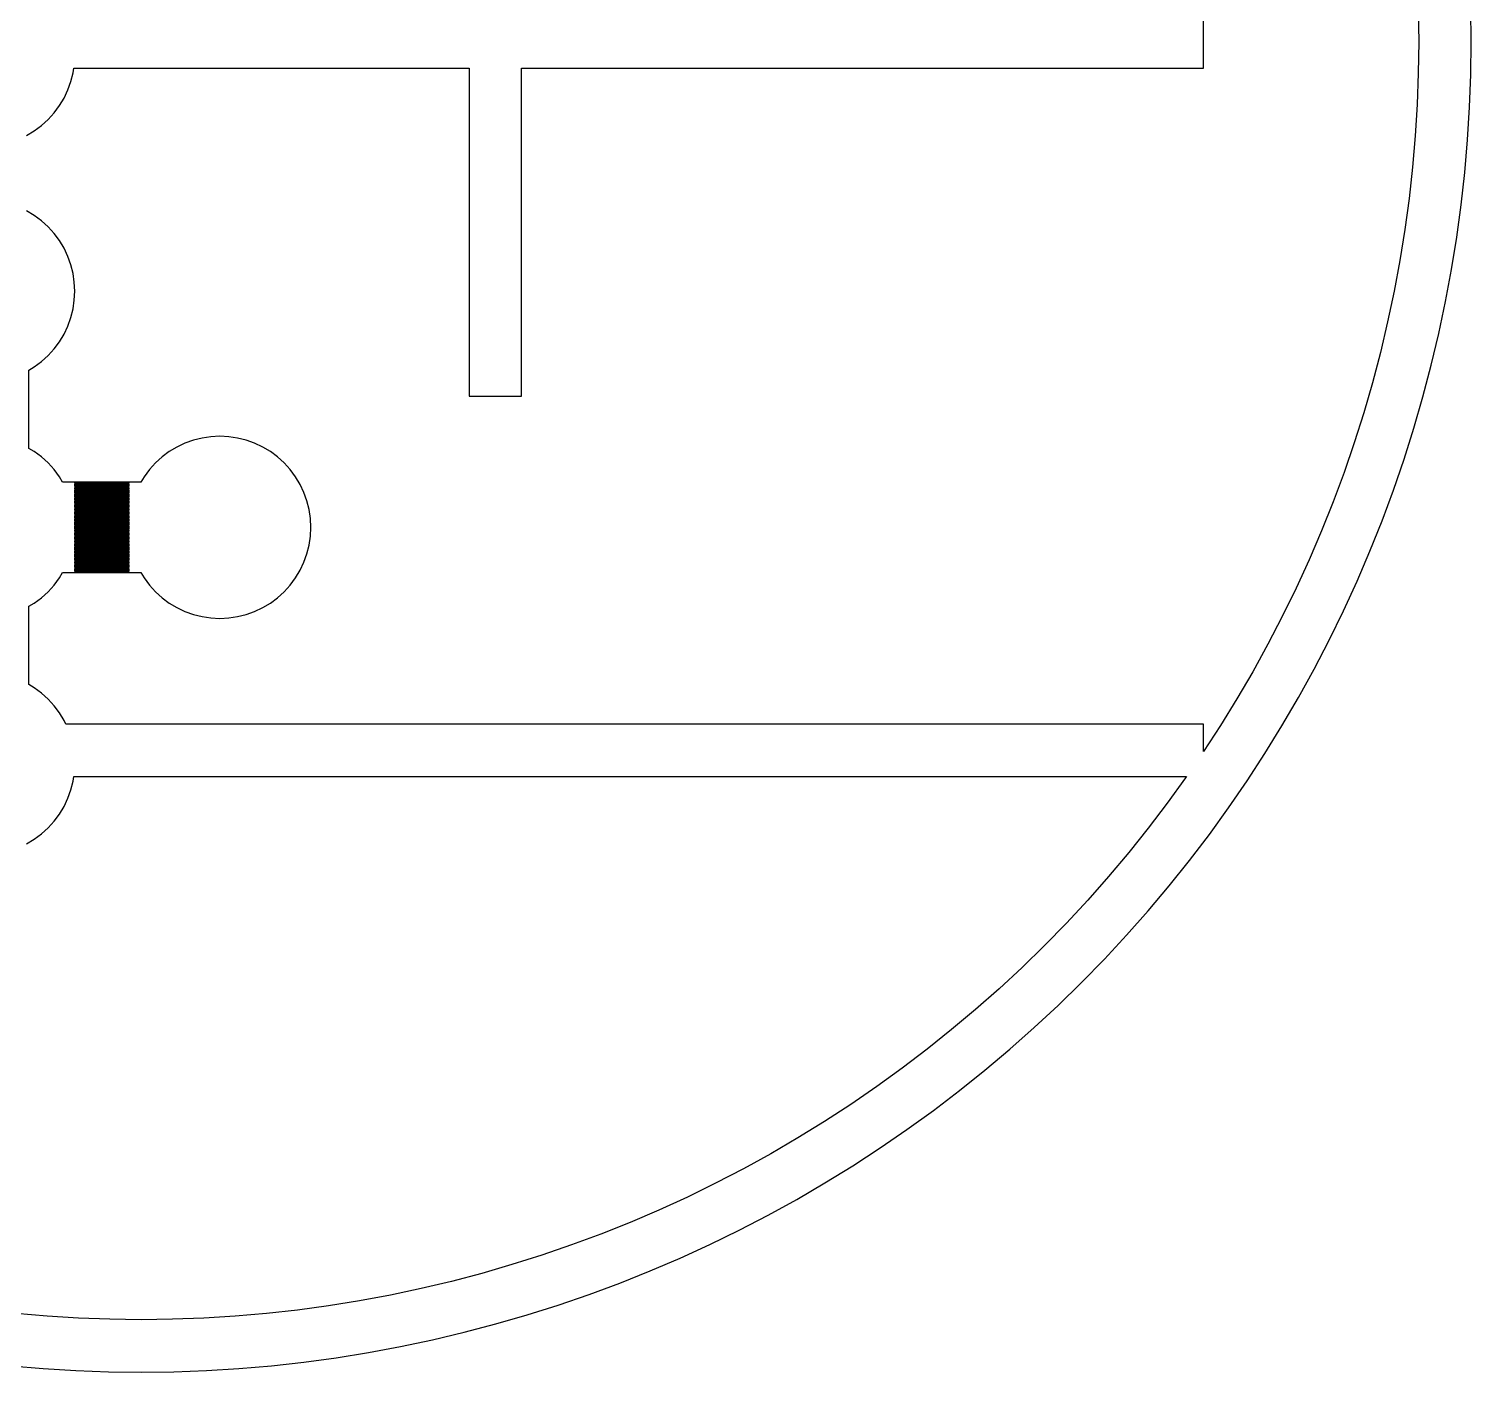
# Model space of a CAD drawing. Extents: x -10 to 91, y -24 to 82.
# Drawn here: x 36.2 to 91.2, y -23.7 to 27.5 of the extents above; entities that cross this region are included whole.
import ezdxf

# ---------------------------------------------------------------- set-up
doc = ezdxf.new("R2010")
doc.units = 0

msp = doc.modelspace()

# ---------------------------------------------------------------- linework, layer by layer
for p, q in [((89.1853, 28.1951), (89.2, 27)), ((91.2, 27), (91.1847, 28.2442)), ((81, 26), (81, 28)), ((89.2, 27), (89.1853, 25.8048)), ((91.1847, 25.7558), (91.2, 27)), ((37.9033, 25.823), (37.9296, 26)), ((37.9296, 26), (53, 26)), ((53, 26), (53, 13.5)), ((55, 13.5), (55, 26)), ((55, 26), (81, 26)), ((37.7059, 25.1721), (37.8206, 25.4927)), ((37.8206, 25.4927), (37.9033, 25.823)), ((89.1853, 25.8048), (89.1413, 24.6104)), ((91.1389, 24.5123), (91.1847, 25.7558)), ((37.3852, 24.5722), (37.5603, 24.8643)), ((37.5603, 24.8643), (37.7059, 25.1721)), ((36.9537, 24.0463), (37.1823, 24.2987)), ((37.1823, 24.2987), (37.3852, 24.5722)), ((89.1413, 24.6104), (89.068, 23.4174)), ((91.0626, 23.2703), (91.1389, 24.5123)), ((36.4278, 23.6148), (36.7013, 23.8177)), ((36.7013, 23.8177), (36.9537, 24.0463)), ((36.1357, 23.4397), (36.4278, 23.6148)), ((89.068, 23.4174), (88.9655, 22.2266)), ((90.9559, 22.0305), (91.0626, 23.2703)), ((88.9655, 22.2266), (88.8338, 21.0386)), ((90.8187, 20.7938), (90.9559, 22.0305)), ((88.8338, 21.0386), (88.6729, 19.8542)), ((36.4278, 20.3852), (36.1357, 20.5603)), ((36.7013, 20.1823), (36.4278, 20.3852)), ((90.6512, 19.5608), (90.8187, 20.7938)), ((36.9537, 19.9537), (36.7013, 20.1823)), ((37.1823, 19.7013), (36.9537, 19.9537)), ((88.6729, 19.8542), (88.483, 18.6741)), ((37.3852, 19.4278), (37.1823, 19.7013)), ((37.5603, 19.1357), (37.3852, 19.4278)), ((90.4536, 18.3322), (90.6512, 19.5608)), ((37.7059, 18.8279), (37.5603, 19.1357)), ((37.8206, 18.5073), (37.7059, 18.8279)), ((37.9033, 18.177), (37.8206, 18.5073)), ((37.9533, 17.8401), (37.9033, 18.177)), ((88.483, 18.6741), (88.2642, 17.4991)), ((90.2258, 17.1089), (90.4536, 18.3322)), ((37.97, 17.5), (37.9533, 17.8401)), ((37.9033, 16.823), (37.9533, 17.1599)), ((37.9533, 17.1599), (37.97, 17.5)), ((88.2642, 17.4991), (88.0167, 16.3298)), ((89.9681, 15.8916), (90.2258, 17.1089)), ((37.8206, 16.4927), (37.9033, 16.823)), ((37.5603, 15.8642), (37.7059, 16.1721)), ((37.7059, 16.1721), (37.8206, 16.4927)), ((88.0167, 16.3298), (87.7405, 15.1669)), ((37.1823, 15.2986), (37.3852, 15.5722)), ((37.3852, 15.5722), (37.5603, 15.8642)), ((89.6806, 14.6809), (89.9681, 15.8916)), ((36.7013, 14.8176), (36.9537, 15.0463)), ((36.9537, 15.0463), (37.1823, 15.2986)), ((87.7405, 15.1669), (87.4359, 14.0111)), ((36.225, 14.4932), (36.4278, 14.6148)), ((36.225, 11.5068), (36.225, 14.4932)), ((36.4278, 14.6148), (36.7013, 14.8176)), ((89.3634, 13.4777), (89.6806, 14.6809)), ((87.4359, 14.0111), (87.103, 12.8631)), ((53, 13.5), (55, 13.5)), ((89.0169, 12.2826), (89.3634, 13.4777)), ((87.103, 12.8631), (86.742, 11.7237)), ((88.6411, 11.0963), (89.0169, 12.2826)), ((41.8642, 11.5603), (41.5722, 11.3852)), ((42.1721, 11.7059), (41.8642, 11.5603)), ((42.4927, 11.8206), (42.1721, 11.7059)), ((42.823, 11.9033), (42.4927, 11.8206)), ((43.1599, 11.9533), (42.823, 11.9033)), ((43.5, 11.97), (43.1599, 11.9533)), ((43.8401, 11.9533), (43.5, 11.97)), ((44.177, 11.9033), (43.8401, 11.9533)), ((44.5073, 11.8206), (44.177, 11.9033)), ((44.8279, 11.7059), (44.5073, 11.8206)), ((45.1357, 11.5603), (44.8279, 11.7059)), ((45.4278, 11.3852), (45.1357, 11.5603)), ((86.742, 11.7237), (86.3532, 10.5935)), ((36.4278, 11.3852), (36.225, 11.5068)), ((36.7013, 11.1824), (36.4278, 11.3852)), ((36.9537, 10.9537), (36.7013, 11.1824)), ((41.2986, 11.1823), (41.0463, 10.9537)), ((41.5722, 11.3852), (41.2986, 11.1823)), ((45.7013, 11.1823), (45.4278, 11.3852)), ((45.9537, 10.9537), (45.7013, 11.1823)), ((88.2363, 9.91968), (88.6411, 11.0963)), ((37.1823, 10.7014), (36.9537, 10.9537)), ((37.3852, 10.4278), (37.1823, 10.7014)), ((40.8176, 10.7013), (40.6148, 10.4278)), ((41.0463, 10.9537), (40.8176, 10.7013)), ((46.1823, 10.7013), (45.9537, 10.9537)), ((46.3852, 10.4278), (46.1823, 10.7013)), ((86.3532, 10.5935), (85.9368, 9.4731)), ((37.5068, 10.225), (37.3852, 10.4278)), ((40.4932, 10.225), (37.5068, 10.225)), ((37.97, 10.205), (37.97, 10.215)), ((37.97, 10.215), (40.03, 10.215)), ((40.03, 10.205), (37.97, 10.205)), ((37.97, 10.185), (37.97, 10.195)), ((37.97, 10.195), (40.03, 10.195)), ((40.03, 10.185), (37.97, 10.185)), ((37.97, 10.165), (37.97, 10.175)), ((37.97, 10.175), (40.03, 10.175)), ((40.03, 10.165), (37.97, 10.165)), ((37.97, 10.145), (37.97, 10.155)), ((37.97, 10.155), (40.03, 10.155)), ((40.03, 10.145), (37.97, 10.145)), ((37.97, 10.125), (37.97, 10.135)), ((37.97, 10.135), (40.03, 10.135)), ((40.03, 10.125), (37.97, 10.125)), ((37.97, 10.105), (37.97, 10.115)), ((37.97, 10.115), (40.03, 10.115)), ((40.03, 10.105), (37.97, 10.105)), ((37.97, 10.085), (37.97, 10.095)), ((37.97, 10.095), (40.03, 10.095)), ((40.03, 10.085), (37.97, 10.085)), ((37.97, 10.065), (37.97, 10.075)), ((37.97, 10.075), (40.03, 10.075)), ((40.03, 10.065), (37.97, 10.065)), ((37.97, 10.045), (37.97, 10.055)), ((37.97, 10.055), (40.03, 10.055)), ((40.03, 10.045), (37.97, 10.045)), ((37.97, 10.025), (37.97, 10.035)), ((37.97, 10.035), (40.03, 10.035)), ((40.03, 10.025), (37.97, 10.025)), ((37.97, 10.005), (37.97, 10.015)), ((37.97, 10.015), (40.03, 10.015)), ((40.03, 10.005), (37.97, 10.005)), ((37.97, 9.98499), (37.97, 9.995)), ((37.97, 9.995), (40.03, 9.995)), ((40.03, 9.98499), (37.97, 9.98499)), ((37.97, 9.965), (37.97, 9.97499)), ((37.97, 9.97499), (40.03, 9.97499)), ((40.03, 9.965), (37.97, 9.965)), ((37.97, 9.94499), (37.97, 9.95499)), ((37.97, 9.95499), (40.03, 9.95499)), ((40.03, 9.94499), (37.97, 9.94499)), ((37.97, 9.92499), (37.97, 9.935)), ((37.97, 9.935), (40.03, 9.935)), ((40.03, 9.92499), (37.97, 9.92499)), ((37.97, 9.905), (37.97, 9.91499)), ((37.97, 9.91499), (40.03, 9.91499)), ((40.03, 9.905), (37.97, 9.905)), ((40.03, 10.215), (40.03, 10.205)), ((40.03, 10.195), (40.03, 10.185)), ((40.03, 10.175), (40.03, 10.165)), ((40.03, 10.155), (40.03, 10.145)), ((40.03, 10.135), (40.03, 10.125)), ((40.03, 10.115), (40.03, 10.105)), ((40.03, 10.095), (40.03, 10.085)), ((40.03, 10.075), (40.03, 10.065)), ((40.03, 10.055), (40.03, 10.045)), ((40.03, 10.035), (40.03, 10.025)), ((40.03, 10.015), (40.03, 10.005)), ((40.03, 9.995), (40.03, 9.98499)), ((40.03, 9.97499), (40.03, 9.965)), ((40.03, 9.95499), (40.03, 9.94499)), ((40.03, 9.935), (40.03, 9.92499)), ((40.03, 9.91499), (40.03, 9.905)), ((40.6148, 10.4278), (40.4932, 10.225)), ((46.5603, 10.1357), (46.3852, 10.4278)), ((46.7059, 9.82791), (46.5603, 10.1357)), ((87.8027, 8.75331), (88.2363, 9.91968)), ((37.97, 9.88499), (37.97, 9.89499)), ((37.97, 9.89499), (40.03, 9.89499)), ((40.03, 9.88499), (37.97, 9.88499)), ((37.97, 9.86499), (37.97, 9.875)), ((37.97, 9.875), (40.03, 9.875)), ((40.03, 9.86499), (37.97, 9.86499)), ((37.97, 9.84499), (37.97, 9.855)), ((37.97, 9.855), (40.03, 9.855)), ((40.03, 9.84499), (37.97, 9.84499)), ((37.97, 9.825), (37.97, 9.83499)), ((37.97, 9.83499), (40.03, 9.83499)), ((40.03, 9.825), (37.97, 9.825)), ((37.97, 9.80499), (37.97, 9.81499)), ((37.97, 9.81499), (40.03, 9.81499)), ((40.03, 9.80499), (37.97, 9.80499)), ((37.97, 9.78499), (37.97, 9.795)), ((37.97, 9.795), (40.03, 9.795)), ((40.03, 9.78499), (37.97, 9.78499)), ((37.97, 9.765), (37.97, 9.77499)), ((37.97, 9.77499), (40.03, 9.77499)), ((40.03, 9.765), (37.97, 9.765)), ((37.97, 9.745), (37.97, 9.75499)), ((37.97, 9.75499), (40.03, 9.75499)), ((40.03, 9.745), (37.97, 9.745)), ((37.97, 9.72499), (37.97, 9.73499)), ((37.97, 9.73499), (40.03, 9.73499)), ((40.03, 9.72499), (37.97, 9.72499)), ((37.97, 9.70499), (37.97, 9.715)), ((37.97, 9.715), (40.03, 9.715)), ((40.03, 9.70499), (37.97, 9.70499)), ((37.97, 9.685), (37.97, 9.69499)), ((37.97, 9.69499), (40.03, 9.69499)), ((40.03, 9.685), (37.97, 9.685)), ((37.97, 9.66499), (37.97, 9.67499)), ((37.97, 9.67499), (40.03, 9.67499)), ((40.03, 9.66499), (37.97, 9.66499)), ((37.97, 9.64499), (37.97, 9.655)), ((37.97, 9.655), (40.03, 9.655)), ((40.03, 9.64499), (37.97, 9.64499)), ((37.97, 9.625), (37.97, 9.63499)), ((37.97, 9.63499), (40.03, 9.63499)), ((40.03, 9.625), (37.97, 9.625)), ((37.97, 9.605), (37.97, 9.61499)), ((37.97, 9.61499), (40.03, 9.61499)), ((40.03, 9.605), (37.97, 9.605)), ((37.97, 9.58499), (37.97, 9.59499)), ((37.97, 9.59499), (40.03, 9.59499)), ((40.03, 9.58499), (37.97, 9.58499)), ((37.97, 9.56499), (37.97, 9.575)), ((37.97, 9.575), (40.03, 9.575)), ((40.03, 9.56499), (37.97, 9.56499)), ((37.97, 9.545), (37.97, 9.55499)), ((37.97, 9.55499), (40.03, 9.55499)), ((40.03, 9.545), (37.97, 9.545)), ((37.97, 9.52499), (37.97, 9.53499)), ((37.97, 9.53499), (40.03, 9.53499)), ((40.03, 9.52499), (37.97, 9.52499)), ((37.97, 9.50499), (37.97, 9.515)), ((37.97, 9.515), (40.03, 9.515)), ((40.03, 9.50499), (37.97, 9.50499)), ((37.97, 9.48499), (37.97, 9.495)), ((37.97, 9.495), (40.03, 9.495)), ((40.03, 9.48499), (37.97, 9.48499)), ((37.97, 9.465), (37.97, 9.47499)), ((37.97, 9.47499), (40.03, 9.47499)), ((40.03, 9.465), (37.97, 9.465)), ((37.97, 9.44499), (37.97, 9.45499)), ((37.97, 9.45499), (40.03, 9.45499)), ((40.03, 9.44499), (37.97, 9.44499)), ((37.97, 9.42499), (37.97, 9.435)), ((37.97, 9.435), (40.03, 9.435)), ((40.03, 9.42499), (37.97, 9.42499)), ((37.97, 9.405), (37.97, 9.41499)), ((37.97, 9.41499), (40.03, 9.41499)), ((40.03, 9.405), (37.97, 9.405)), ((37.97, 9.38499), (37.97, 9.39499)), ((37.97, 9.39499), (40.03, 9.39499)), ((40.03, 9.38499), (37.97, 9.38499)), ((37.97, 9.36499), (37.97, 9.375)), ((37.97, 9.375), (40.03, 9.375)), ((40.03, 9.36499), (37.97, 9.36499)), ((37.97, 9.34499), (37.97, 9.355)), ((37.97, 9.355), (40.03, 9.355)), ((40.03, 9.89499), (40.03, 9.88499)), ((40.03, 9.875), (40.03, 9.86499)), ((40.03, 9.855), (40.03, 9.84499)), ((40.03, 9.83499), (40.03, 9.825)), ((40.03, 9.81499), (40.03, 9.80499)), ((40.03, 9.795), (40.03, 9.78499)), ((40.03, 9.77499), (40.03, 9.765)), ((40.03, 9.75499), (40.03, 9.745)), ((40.03, 9.73499), (40.03, 9.72499)), ((40.03, 9.715), (40.03, 9.70499)), ((40.03, 9.69499), (40.03, 9.685)), ((40.03, 9.67499), (40.03, 9.66499)), ((40.03, 9.655), (40.03, 9.64499)), ((40.03, 9.63499), (40.03, 9.625)), ((40.03, 9.61499), (40.03, 9.605)), ((40.03, 9.59499), (40.03, 9.58499)), ((40.03, 9.575), (40.03, 9.56499)), ((40.03, 9.55499), (40.03, 9.545)), ((40.03, 9.53499), (40.03, 9.52499)), ((40.03, 9.515), (40.03, 9.50499)), ((40.03, 9.495), (40.03, 9.48499)), ((40.03, 9.47499), (40.03, 9.465)), ((40.03, 9.45499), (40.03, 9.44499)), ((40.03, 9.435), (40.03, 9.42499)), ((40.03, 9.41499), (40.03, 9.405)), ((40.03, 9.39499), (40.03, 9.38499)), ((40.03, 9.375), (40.03, 9.36499)), ((40.03, 9.355), (40.03, 9.34499)), ((46.8206, 9.50728), (46.7059, 9.82791)), ((46.9033, 9.17696), (46.8206, 9.50728)), ((85.9368, 9.4731), (85.4929, 8.36331)), ((40.03, 9.34499), (37.97, 9.34499)), ((37.97, 9.325), (37.97, 9.33499)), ((37.97, 9.33499), (40.03, 9.33499)), ((40.03, 9.325), (37.97, 9.325)), ((37.97, 9.30499), (37.97, 9.31499)), ((37.97, 9.31499), (40.03, 9.31499)), ((40.03, 9.30499), (37.97, 9.30499)), ((37.97, 9.28499), (37.97, 9.295)), ((37.97, 9.295), (40.03, 9.295)), ((40.03, 9.28499), (37.97, 9.28499)), ((37.97, 9.265), (37.97, 9.27499)), ((37.97, 9.27499), (40.03, 9.27499)), ((40.03, 9.265), (37.97, 9.265)), ((37.97, 9.245), (37.97, 9.25499)), ((37.97, 9.25499), (40.03, 9.25499)), ((40.03, 9.245), (37.97, 9.245)), ((37.97, 9.22499), (37.97, 9.23499)), ((37.97, 9.23499), (40.03, 9.23499)), ((40.03, 9.22499), (37.97, 9.22499)), ((37.97, 9.20499), (37.97, 9.215)), ((37.97, 9.215), (40.03, 9.215)), ((40.03, 9.20499), (37.97, 9.20499)), ((37.97, 9.185), (37.97, 9.19499)), ((37.97, 9.19499), (40.03, 9.19499)), ((40.03, 9.185), (37.97, 9.185)), ((37.97, 9.16499), (37.97, 9.17499)), ((37.97, 9.17499), (40.03, 9.17499)), ((40.03, 9.16499), (37.97, 9.16499)), ((37.97, 9.14499), (37.97, 9.155)), ((37.97, 9.155), (40.03, 9.155)), ((40.03, 9.14499), (37.97, 9.14499)), ((37.97, 9.125), (37.97, 9.13499)), ((37.97, 9.13499), (40.03, 9.13499)), ((40.03, 9.125), (37.97, 9.125)), ((37.97, 9.105), (37.97, 9.11499)), ((37.97, 9.11499), (40.03, 9.11499)), ((40.03, 9.105), (37.97, 9.105)), ((37.97, 9.08499), (37.97, 9.09499)), ((37.97, 9.09499), (40.03, 9.09499)), ((40.03, 9.08499), (37.97, 9.08499)), ((37.97, 9.06499), (37.97, 9.075)), ((37.97, 9.075), (40.03, 9.075)), ((40.03, 9.06499), (37.97, 9.06499)), ((37.97, 9.045), (37.97, 9.05499)), ((37.97, 9.05499), (40.03, 9.05499)), ((40.03, 9.045), (37.97, 9.045)), ((37.97, 9.02499), (37.97, 9.03499)), ((37.97, 9.03499), (40.03, 9.03499)), ((40.03, 9.02499), (37.97, 9.02499)), ((37.97, 9.00499), (37.97, 9.015)), ((37.97, 9.015), (40.03, 9.015)), ((40.03, 9.00499), (37.97, 9.00499)), ((37.97, 8.98499), (37.97, 8.995)), ((37.97, 8.995), (40.03, 8.995)), ((40.03, 8.98499), (37.97, 8.98499)), ((37.97, 8.965), (37.97, 8.97499)), ((37.97, 8.97499), (40.03, 8.97499)), ((40.03, 8.965), (37.97, 8.965)), ((37.97, 8.94499), (37.97, 8.95499)), ((37.97, 8.95499), (40.03, 8.95499)), ((40.03, 8.94499), (37.97, 8.94499)), ((37.97, 8.92499), (37.97, 8.935)), ((37.97, 8.935), (40.03, 8.935)), ((40.03, 8.92499), (37.97, 8.92499)), ((37.97, 8.905), (37.97, 8.91499)), ((37.97, 8.91499), (40.03, 8.91499)), ((40.03, 8.905), (37.97, 8.905)), ((37.97, 8.88499), (37.97, 8.89499)), ((37.97, 8.89499), (40.03, 8.89499)), ((40.03, 8.88499), (37.97, 8.88499)), ((37.97, 8.86499), (37.97, 8.875)), ((37.97, 8.875), (40.03, 8.875)), ((40.03, 8.86499), (37.97, 8.86499)), ((37.97, 8.84499), (37.97, 8.855)), ((37.97, 8.855), (40.03, 8.855)), ((40.03, 8.84499), (37.97, 8.84499)), ((37.97, 8.825), (37.97, 8.83499)), ((37.97, 8.83499), (40.03, 8.83499)), ((40.03, 8.825), (37.97, 8.825)), ((37.97, 8.80499), (37.97, 8.81499)), ((37.97, 8.81499), (40.03, 8.81499)), ((40.03, 8.80499), (37.97, 8.80499)), ((40.03, 9.33499), (40.03, 9.325)), ((40.03, 9.31499), (40.03, 9.30499)), ((40.03, 9.295), (40.03, 9.28499)), ((40.03, 9.27499), (40.03, 9.265)), ((40.03, 9.25499), (40.03, 9.245)), ((40.03, 9.23499), (40.03, 9.22499)), ((40.03, 9.215), (40.03, 9.20499)), ((40.03, 9.19499), (40.03, 9.185)), ((40.03, 9.17499), (40.03, 9.16499)), ((40.03, 9.155), (40.03, 9.14499)), ((40.03, 9.13499), (40.03, 9.125)), ((40.03, 9.11499), (40.03, 9.105)), ((40.03, 9.09499), (40.03, 9.08499)), ((40.03, 9.075), (40.03, 9.06499)), ((40.03, 9.05499), (40.03, 9.045)), ((40.03, 9.03499), (40.03, 9.02499)), ((40.03, 9.015), (40.03, 9.00499)), ((40.03, 8.995), (40.03, 8.98499)), ((40.03, 8.97499), (40.03, 8.965)), ((40.03, 8.95499), (40.03, 8.94499)), ((40.03, 8.935), (40.03, 8.92499)), ((40.03, 8.91499), (40.03, 8.905)), ((40.03, 8.89499), (40.03, 8.88499)), ((40.03, 8.875), (40.03, 8.86499)), ((40.03, 8.855), (40.03, 8.84499)), ((40.03, 8.83499), (40.03, 8.825)), ((40.03, 8.81499), (40.03, 8.80499)), ((46.9533, 8.84012), (46.9033, 9.17696)), ((46.97, 8.5), (46.9533, 8.84012)), ((37.97, 8.78499), (37.97, 8.795)), ((37.97, 8.795), (40.03, 8.795)), ((40.03, 8.78499), (37.97, 8.78499)), ((37.97, 8.765), (37.97, 8.77499)), ((37.97, 8.77499), (40.03, 8.77499)), ((40.03, 8.765), (37.97, 8.765)), ((37.97, 8.745), (37.97, 8.75499)), ((37.97, 8.75499), (40.03, 8.75499)), ((40.03, 8.745), (37.97, 8.745)), ((37.97, 8.72499), (37.97, 8.73499)), ((37.97, 8.73499), (40.03, 8.73499)), ((40.03, 8.72499), (37.97, 8.72499)), ((37.97, 8.70499), (37.97, 8.715)), ((37.97, 8.715), (40.03, 8.715)), ((40.03, 8.70499), (37.97, 8.70499)), ((37.97, 8.685), (37.97, 8.69499)), ((37.97, 8.69499), (40.03, 8.69499)), ((40.03, 8.685), (37.97, 8.685)), ((37.97, 8.66499), (37.97, 8.67499)), ((37.97, 8.67499), (40.03, 8.67499)), ((40.03, 8.66499), (37.97, 8.66499)), ((37.97, 8.64499), (37.97, 8.655)), ((37.97, 8.655), (40.03, 8.655)), ((40.03, 8.64499), (37.97, 8.64499)), ((37.97, 8.625), (37.97, 8.63499)), ((37.97, 8.63499), (40.03, 8.63499)), ((40.03, 8.625), (37.97, 8.625)), ((37.97, 8.605), (37.97, 8.61499)), ((37.97, 8.61499), (40.03, 8.61499)), ((40.03, 8.605), (37.97, 8.605)), ((37.97, 8.58499), (37.97, 8.59499)), ((37.97, 8.59499), (40.03, 8.59499)), ((40.03, 8.58499), (37.97, 8.58499)), ((37.97, 8.56499), (37.97, 8.575)), ((37.97, 8.575), (40.03, 8.575)), ((40.03, 8.56499), (37.97, 8.56499)), ((37.97, 8.545), (37.97, 8.55499)), ((37.97, 8.55499), (40.03, 8.55499)), ((40.03, 8.545), (37.97, 8.545)), ((37.97, 8.52499), (37.97, 8.53499)), ((37.97, 8.53499), (40.03, 8.53499)), ((40.03, 8.52499), (37.97, 8.52499)), ((37.97, 8.50499), (37.97, 8.515)), ((37.97, 8.515), (40.03, 8.515)), ((40.03, 8.50499), (37.97, 8.50499)), ((37.97, 8.485), (37.97, 8.49501)), ((37.97, 8.49501), (40.03, 8.49501)), ((40.03, 8.485), (37.97, 8.485)), ((37.97, 8.46501), (37.97, 8.47501)), ((37.97, 8.47501), (40.03, 8.47501)), ((40.03, 8.46501), (37.97, 8.46501)), ((37.97, 8.44501), (37.97, 8.455)), ((37.97, 8.455), (40.03, 8.455)), ((40.03, 8.44501), (37.97, 8.44501)), ((37.97, 8.425), (37.97, 8.43501)), ((37.97, 8.43501), (40.03, 8.43501)), ((40.03, 8.425), (37.97, 8.425)), ((37.97, 8.40501), (37.97, 8.41501)), ((37.97, 8.41501), (40.03, 8.41501)), ((40.03, 8.40501), (37.97, 8.40501)), ((37.97, 8.38501), (37.97, 8.395)), ((37.97, 8.395), (40.03, 8.395)), ((40.03, 8.38501), (37.97, 8.38501)), ((37.97, 8.36501), (37.97, 8.375)), ((37.97, 8.375), (40.03, 8.375)), ((40.03, 8.36501), (37.97, 8.36501)), ((37.97, 8.345), (37.97, 8.35501)), ((37.97, 8.35501), (40.03, 8.35501)), ((40.03, 8.345), (37.97, 8.345)), ((37.97, 8.32501), (37.97, 8.33501)), ((37.97, 8.33501), (40.03, 8.33501)), ((40.03, 8.32501), (37.97, 8.32501)), ((37.97, 8.30501), (37.97, 8.315)), ((37.97, 8.315), (40.03, 8.315)), ((40.03, 8.30501), (37.97, 8.30501)), ((37.97, 8.285), (37.97, 8.29501)), ((37.97, 8.29501), (40.03, 8.29501)), ((40.03, 8.285), (37.97, 8.285)), ((37.97, 8.26501), (37.97, 8.27501)), ((37.97, 8.27501), (40.03, 8.27501)), ((40.03, 8.26501), (37.97, 8.26501)), ((37.97, 8.24501), (37.97, 8.255)), ((37.97, 8.255), (40.03, 8.255)), ((40.03, 8.795), (40.03, 8.78499)), ((40.03, 8.77499), (40.03, 8.765)), ((40.03, 8.75499), (40.03, 8.745)), ((40.03, 8.73499), (40.03, 8.72499)), ((40.03, 8.715), (40.03, 8.70499)), ((40.03, 8.69499), (40.03, 8.685)), ((40.03, 8.67499), (40.03, 8.66499)), ((40.03, 8.655), (40.03, 8.64499)), ((40.03, 8.63499), (40.03, 8.625)), ((40.03, 8.61499), (40.03, 8.605)), ((40.03, 8.59499), (40.03, 8.58499)), ((40.03, 8.575), (40.03, 8.56499)), ((40.03, 8.55499), (40.03, 8.545)), ((40.03, 8.53499), (40.03, 8.52499)), ((40.03, 8.515), (40.03, 8.50499)), ((40.03, 8.49501), (40.03, 8.485)), ((40.03, 8.47501), (40.03, 8.46501)), ((40.03, 8.455), (40.03, 8.44501)), ((40.03, 8.43501), (40.03, 8.425)), ((40.03, 8.41501), (40.03, 8.40501)), ((40.03, 8.395), (40.03, 8.38501)), ((40.03, 8.375), (40.03, 8.36501)), ((40.03, 8.35501), (40.03, 8.345)), ((40.03, 8.33501), (40.03, 8.32501)), ((40.03, 8.315), (40.03, 8.30501)), ((40.03, 8.29501), (40.03, 8.285)), ((40.03, 8.27501), (40.03, 8.26501)), ((40.03, 8.255), (40.03, 8.24501)), ((46.9533, 8.15988), (46.97, 8.5)), ((85.4929, 8.36331), (85.022, 7.26474)), ((87.3407, 7.59795), (87.8027, 8.75331)), ((40.03, 8.24501), (37.97, 8.24501)), ((37.97, 8.22501), (37.97, 8.235)), ((37.97, 8.235), (40.03, 8.235)), ((40.03, 8.22501), (37.97, 8.22501)), ((37.97, 8.205), (37.97, 8.21501)), ((37.97, 8.21501), (40.03, 8.21501)), ((40.03, 8.205), (37.97, 8.205)), ((37.97, 8.18501), (37.97, 8.19501)), ((37.97, 8.19501), (40.03, 8.19501)), ((40.03, 8.18501), (37.97, 8.18501)), ((37.97, 8.16501), (37.97, 8.175)), ((37.97, 8.175), (40.03, 8.175)), ((40.03, 8.16501), (37.97, 8.16501)), ((37.97, 8.145), (37.97, 8.15501)), ((37.97, 8.15501), (40.03, 8.15501)), ((40.03, 8.145), (37.97, 8.145)), ((37.97, 8.125), (37.97, 8.13501)), ((37.97, 8.13501), (40.03, 8.13501)), ((40.03, 8.125), (37.97, 8.125)), ((37.97, 8.10501), (37.97, 8.11501)), ((37.97, 8.11501), (40.03, 8.11501)), ((40.03, 8.10501), (37.97, 8.10501)), ((37.97, 8.08501), (37.97, 8.095)), ((37.97, 8.095), (40.03, 8.095)), ((40.03, 8.08501), (37.97, 8.08501)), ((37.97, 8.065), (37.97, 8.07501)), ((37.97, 8.07501), (40.03, 8.07501)), ((40.03, 8.065), (37.97, 8.065)), ((37.97, 8.04501), (37.97, 8.05501)), ((37.97, 8.05501), (40.03, 8.05501)), ((40.03, 8.04501), (37.97, 8.04501)), ((37.97, 8.02501), (37.97, 8.035)), ((37.97, 8.035), (40.03, 8.035)), ((40.03, 8.02501), (37.97, 8.02501)), ((37.97, 8.005), (37.97, 8.01501)), ((37.97, 8.01501), (40.03, 8.01501)), ((40.03, 8.005), (37.97, 8.005)), ((37.97, 7.985), (37.97, 7.99501)), ((37.97, 7.99501), (40.03, 7.99501)), ((40.03, 7.985), (37.97, 7.985)), ((37.97, 7.96501), (37.97, 7.97501)), ((37.97, 7.97501), (40.03, 7.97501)), ((40.03, 7.96501), (37.97, 7.96501)), ((37.97, 7.94501), (37.97, 7.955)), ((37.97, 7.955), (40.03, 7.955)), ((40.03, 7.94501), (37.97, 7.94501)), ((37.97, 7.925), (37.97, 7.93501)), ((37.97, 7.93501), (40.03, 7.93501)), ((40.03, 7.925), (37.97, 7.925)), ((37.97, 7.90501), (37.97, 7.91501)), ((37.97, 7.91501), (40.03, 7.91501)), ((40.03, 7.90501), (37.97, 7.90501)), ((37.97, 7.88501), (37.97, 7.895)), ((37.97, 7.895), (40.03, 7.895)), ((40.03, 7.88501), (37.97, 7.88501)), ((37.97, 7.86501), (37.97, 7.875)), ((37.97, 7.875), (40.03, 7.875)), ((40.03, 7.86501), (37.97, 7.86501)), ((37.97, 7.845), (37.97, 7.85501)), ((37.97, 7.85501), (40.03, 7.85501)), ((40.03, 7.845), (37.97, 7.845)), ((37.97, 7.82501), (37.97, 7.83501)), ((37.97, 7.83501), (40.03, 7.83501)), ((40.03, 7.82501), (37.97, 7.82501)), ((37.97, 7.80501), (37.97, 7.815)), ((37.97, 7.815), (40.03, 7.815)), ((40.03, 7.80501), (37.97, 7.80501)), ((37.97, 7.785), (37.97, 7.79501)), ((37.97, 7.79501), (40.03, 7.79501)), ((40.03, 7.785), (37.97, 7.785)), ((37.97, 7.76501), (37.97, 7.77501)), ((37.97, 7.77501), (40.03, 7.77501)), ((40.03, 7.76501), (37.97, 7.76501)), ((37.97, 7.74501), (37.97, 7.755)), ((37.97, 7.755), (40.03, 7.755)), ((40.03, 7.74501), (37.97, 7.74501)), ((37.97, 7.72501), (37.97, 7.735)), ((37.97, 7.735), (40.03, 7.735)), ((40.03, 7.72501), (37.97, 7.72501)), ((37.97, 7.705), (37.97, 7.71501)), ((37.97, 7.71501), (40.03, 7.71501)), ((40.03, 7.705), (37.97, 7.705)), ((40.03, 8.235), (40.03, 8.22501)), ((40.03, 8.21501), (40.03, 8.205)), ((40.03, 8.19501), (40.03, 8.18501)), ((40.03, 8.175), (40.03, 8.16501)), ((40.03, 8.15501), (40.03, 8.145)), ((40.03, 8.13501), (40.03, 8.125)), ((40.03, 8.11501), (40.03, 8.10501)), ((40.03, 8.095), (40.03, 8.08501)), ((40.03, 8.07501), (40.03, 8.065)), ((40.03, 8.05501), (40.03, 8.04501)), ((40.03, 8.035), (40.03, 8.02501)), ((40.03, 8.01501), (40.03, 8.005)), ((40.03, 7.99501), (40.03, 7.985)), ((40.03, 7.97501), (40.03, 7.96501)), ((40.03, 7.955), (40.03, 7.94501)), ((40.03, 7.93501), (40.03, 7.925)), ((40.03, 7.91501), (40.03, 7.90501)), ((40.03, 7.895), (40.03, 7.88501)), ((40.03, 7.875), (40.03, 7.86501)), ((40.03, 7.85501), (40.03, 7.845)), ((40.03, 7.83501), (40.03, 7.82501)), ((40.03, 7.815), (40.03, 7.80501)), ((40.03, 7.79501), (40.03, 7.785)), ((40.03, 7.77501), (40.03, 7.76501)), ((40.03, 7.755), (40.03, 7.74501)), ((40.03, 7.735), (40.03, 7.72501)), ((40.03, 7.71501), (40.03, 7.705)), ((46.8206, 7.49272), (46.9033, 7.82304)), ((46.9033, 7.82304), (46.9533, 8.15988)), ((37.97, 7.68501), (37.97, 7.69501)), ((37.97, 7.69501), (40.03, 7.69501)), ((40.03, 7.68501), (37.97, 7.68501)), ((37.97, 7.66501), (37.97, 7.675)), ((37.97, 7.675), (40.03, 7.675)), ((40.03, 7.66501), (37.97, 7.66501)), ((37.97, 7.645), (37.97, 7.65501)), ((37.97, 7.65501), (40.03, 7.65501)), ((40.03, 7.645), (37.97, 7.645)), ((37.97, 7.625), (37.97, 7.63501)), ((37.97, 7.63501), (40.03, 7.63501)), ((40.03, 7.625), (37.97, 7.625)), ((37.97, 7.60501), (37.97, 7.61501)), ((37.97, 7.61501), (40.03, 7.61501)), ((40.03, 7.60501), (37.97, 7.60501)), ((37.97, 7.58501), (37.97, 7.595)), ((37.97, 7.595), (40.03, 7.595)), ((40.03, 7.58501), (37.97, 7.58501)), ((37.97, 7.565), (37.97, 7.57501)), ((37.97, 7.57501), (40.03, 7.57501)), ((40.03, 7.565), (37.97, 7.565)), ((37.97, 7.54501), (37.97, 7.55501)), ((37.97, 7.55501), (40.03, 7.55501)), ((40.03, 7.54501), (37.97, 7.54501)), ((37.97, 7.52501), (37.97, 7.535)), ((37.97, 7.535), (40.03, 7.535)), ((40.03, 7.52501), (37.97, 7.52501)), ((37.97, 7.505), (37.97, 7.51501)), ((37.97, 7.51501), (40.03, 7.51501)), ((40.03, 7.505), (37.97, 7.505)), ((37.97, 7.485), (37.97, 7.49501)), ((37.97, 7.49501), (40.03, 7.49501)), ((40.03, 7.485), (37.97, 7.485)), ((37.97, 7.46501), (37.97, 7.47501)), ((37.97, 7.47501), (40.03, 7.47501)), ((40.03, 7.46501), (37.97, 7.46501)), ((37.97, 7.44501), (37.97, 7.455)), ((37.97, 7.455), (40.03, 7.455)), ((40.03, 7.44501), (37.97, 7.44501)), ((37.97, 7.425), (37.97, 7.43501)), ((37.97, 7.43501), (40.03, 7.43501)), ((40.03, 7.425), (37.97, 7.425)), ((37.97, 7.40501), (37.97, 7.41501)), ((37.97, 7.41501), (40.03, 7.41501)), ((40.03, 7.40501), (37.97, 7.40501)), ((37.97, 7.38501), (37.97, 7.395)), ((37.97, 7.395), (40.03, 7.395)), ((40.03, 7.38501), (37.97, 7.38501)), ((37.97, 7.36501), (37.97, 7.375)), ((37.97, 7.375), (40.03, 7.375)), ((40.03, 7.36501), (37.97, 7.36501)), ((37.97, 7.345), (37.97, 7.35501)), ((37.97, 7.35501), (40.03, 7.35501)), ((40.03, 7.345), (37.97, 7.345)), ((37.97, 7.32501), (37.97, 7.33501)), ((37.97, 7.33501), (40.03, 7.33501)), ((40.03, 7.32501), (37.97, 7.32501)), ((37.97, 7.30501), (37.97, 7.315)), ((37.97, 7.315), (40.03, 7.315)), ((40.03, 7.30501), (37.97, 7.30501)), ((37.97, 7.285), (37.97, 7.29501)), ((37.97, 7.29501), (40.03, 7.29501)), ((40.03, 7.285), (37.97, 7.285)), ((37.97, 7.26501), (37.97, 7.27501)), ((37.97, 7.27501), (40.03, 7.27501)), ((40.03, 7.26501), (37.97, 7.26501)), ((37.97, 7.24501), (37.97, 7.255)), ((37.97, 7.255), (40.03, 7.255)), ((40.03, 7.24501), (37.97, 7.24501)), ((37.97, 7.22501), (37.97, 7.235)), ((37.97, 7.235), (40.03, 7.235)), ((40.03, 7.22501), (37.97, 7.22501)), ((37.97, 7.205), (37.97, 7.21501)), ((37.97, 7.21501), (40.03, 7.21501)), ((40.03, 7.205), (37.97, 7.205)), ((37.97, 7.18501), (37.97, 7.19501)), ((37.97, 7.19501), (40.03, 7.19501)), ((40.03, 7.18501), (37.97, 7.18501)), ((37.97, 7.16501), (37.97, 7.175)), ((37.97, 7.175), (40.03, 7.175)), ((40.03, 7.16501), (37.97, 7.16501)), ((37.97, 7.145), (37.97, 7.15501)), ((37.97, 7.15501), (40.03, 7.15501)), ((40.03, 7.69501), (40.03, 7.68501)), ((40.03, 7.675), (40.03, 7.66501)), ((40.03, 7.65501), (40.03, 7.645)), ((40.03, 7.63501), (40.03, 7.625)), ((40.03, 7.61501), (40.03, 7.60501)), ((40.03, 7.595), (40.03, 7.58501)), ((40.03, 7.57501), (40.03, 7.565)), ((40.03, 7.55501), (40.03, 7.54501)), ((40.03, 7.535), (40.03, 7.52501)), ((40.03, 7.51501), (40.03, 7.505)), ((40.03, 7.49501), (40.03, 7.485)), ((40.03, 7.47501), (40.03, 7.46501)), ((40.03, 7.455), (40.03, 7.44501)), ((40.03, 7.43501), (40.03, 7.425)), ((40.03, 7.41501), (40.03, 7.40501)), ((40.03, 7.395), (40.03, 7.38501)), ((40.03, 7.375), (40.03, 7.36501)), ((40.03, 7.35501), (40.03, 7.345)), ((40.03, 7.33501), (40.03, 7.32501)), ((40.03, 7.315), (40.03, 7.30501)), ((40.03, 7.29501), (40.03, 7.285)), ((40.03, 7.27501), (40.03, 7.26501)), ((40.03, 7.255), (40.03, 7.24501)), ((40.03, 7.235), (40.03, 7.22501)), ((40.03, 7.21501), (40.03, 7.205)), ((40.03, 7.19501), (40.03, 7.18501)), ((40.03, 7.175), (40.03, 7.16501)), ((40.03, 7.15501), (40.03, 7.145)), ((46.5603, 6.86426), (46.7059, 7.17209)), ((46.7059, 7.17209), (46.8206, 7.49272)), ((85.022, 7.26474), (84.5243, 6.17805)), ((86.8504, 6.45425), (87.3407, 7.59795)), ((37.3852, 6.57217), (37.5068, 6.77501)), ((37.5068, 6.77501), (40.4932, 6.77501)), ((40.03, 7.145), (37.97, 7.145)), ((37.97, 7.125), (37.97, 7.13501)), ((37.97, 7.13501), (40.03, 7.13501)), ((40.03, 7.125), (37.97, 7.125)), ((37.97, 7.10501), (37.97, 7.11501)), ((37.97, 7.11501), (40.03, 7.11501)), ((40.03, 7.10501), (37.97, 7.10501)), ((37.97, 7.08501), (37.97, 7.095)), ((37.97, 7.095), (40.03, 7.095)), ((40.03, 7.08501), (37.97, 7.08501)), ((37.97, 7.065), (37.97, 7.07501)), ((37.97, 7.07501), (40.03, 7.07501)), ((40.03, 7.065), (37.97, 7.065)), ((37.97, 7.04501), (37.97, 7.05501)), ((37.97, 7.05501), (40.03, 7.05501)), ((40.03, 7.04501), (37.97, 7.04501)), ((37.97, 7.02501), (37.97, 7.035)), ((37.97, 7.035), (40.03, 7.035)), ((40.03, 7.02501), (37.97, 7.02501)), ((37.97, 7.005), (37.97, 7.01501)), ((37.97, 7.01501), (40.03, 7.01501)), ((40.03, 7.005), (37.97, 7.005)), ((37.97, 6.985), (37.97, 6.99501)), ((37.97, 6.99501), (40.03, 6.99501)), ((40.03, 6.985), (37.97, 6.985)), ((37.97, 6.96501), (37.97, 6.97501)), ((37.97, 6.97501), (40.03, 6.97501)), ((40.03, 6.96501), (37.97, 6.96501)), ((37.97, 6.94501), (37.97, 6.955)), ((37.97, 6.955), (40.03, 6.955)), ((40.03, 6.94501), (37.97, 6.94501)), ((37.97, 6.925), (37.97, 6.93501)), ((37.97, 6.93501), (40.03, 6.93501)), ((40.03, 6.925), (37.97, 6.925)), ((37.97, 6.90501), (37.97, 6.91501)), ((37.97, 6.91501), (40.03, 6.91501)), ((40.03, 6.90501), (37.97, 6.90501)), ((37.97, 6.88501), (37.97, 6.895)), ((37.97, 6.895), (40.03, 6.895)), ((40.03, 6.88501), (37.97, 6.88501)), ((37.97, 6.86501), (37.97, 6.875)), ((37.97, 6.875), (40.03, 6.875)), ((40.03, 6.86501), (37.97, 6.86501)), ((37.97, 6.845), (37.97, 6.85501)), ((37.97, 6.85501), (40.03, 6.85501)), ((40.03, 6.845), (37.97, 6.845)), ((37.97, 6.82501), (37.97, 6.83501)), ((37.97, 6.83501), (40.03, 6.83501)), ((40.03, 6.82501), (37.97, 6.82501)), ((37.97, 6.80501), (37.97, 6.815)), ((37.97, 6.815), (40.03, 6.815)), ((40.03, 6.80501), (37.97, 6.80501)), ((37.97, 6.785), (37.97, 6.79501)), ((37.97, 6.79501), (40.03, 6.79501)), ((40.03, 6.785), (37.97, 6.785)), ((40.03, 7.13501), (40.03, 7.125)), ((40.03, 7.11501), (40.03, 7.10501)), ((40.03, 7.095), (40.03, 7.08501)), ((40.03, 7.07501), (40.03, 7.065)), ((40.03, 7.05501), (40.03, 7.04501)), ((40.03, 7.035), (40.03, 7.02501)), ((40.03, 7.01501), (40.03, 7.005)), ((40.03, 6.99501), (40.03, 6.985)), ((40.03, 6.97501), (40.03, 6.96501)), ((40.03, 6.955), (40.03, 6.94501)), ((40.03, 6.93501), (40.03, 6.925)), ((40.03, 6.91501), (40.03, 6.90501)), ((40.03, 6.895), (40.03, 6.88501)), ((40.03, 6.875), (40.03, 6.86501)), ((40.03, 6.85501), (40.03, 6.845)), ((40.03, 6.83501), (40.03, 6.82501)), ((40.03, 6.815), (40.03, 6.80501)), ((40.03, 6.79501), (40.03, 6.785)), ((40.4932, 6.77501), (40.6148, 6.57217)), ((46.3852, 6.57217), (46.5603, 6.86426)), ((36.9537, 6.04634), (37.1824, 6.29866)), ((37.1824, 6.29866), (37.3852, 6.57217)), ((40.6148, 6.57217), (40.8176, 6.29866)), ((40.8176, 6.29866), (41.0463, 6.04634)), ((45.9537, 6.04634), (46.1823, 6.29866)), ((46.1823, 6.29866), (46.3852, 6.57217)), ((84.5243, 6.17805), (84, 5.10393)), ((86.3323, 5.32295), (86.8504, 6.45425)), ((36.225, 5.49323), (36.4278, 5.61481)), ((36.4278, 5.61481), (36.7014, 5.81766)), ((36.7014, 5.81766), (36.9537, 6.04634)), ((41.0463, 6.04634), (41.2986, 5.81766)), ((41.2986, 5.81766), (41.5722, 5.61481)), ((41.5722, 5.61481), (41.8642, 5.43974)), ((45.1357, 5.43974), (45.4278, 5.61481)), ((45.4278, 5.61481), (45.7013, 5.81766)), ((45.7013, 5.81766), (45.9537, 6.04634)), ((36.225, 2.50677), (36.225, 5.49323)), ((41.8642, 5.43974), (42.1721, 5.29414)), ((42.1721, 5.29414), (42.4927, 5.17943)), ((42.4927, 5.17943), (42.823, 5.09668)), ((42.823, 5.09668), (43.1599, 5.04672)), ((43.1599, 5.04672), (43.5, 5.03001)), ((43.5, 5.03001), (43.8401, 5.04672)), ((43.8401, 5.04672), (44.177, 5.09668)), ((44.177, 5.09668), (44.5073, 5.17943)), ((44.5073, 5.17943), (44.8279, 5.29414)), ((44.8279, 5.29414), (45.1357, 5.43974)), ((84, 5.10393), (83.4496, 4.04297)), ((85.7865, 4.2047), (86.3323, 5.32295)), ((83.4496, 4.04297), (82.8732, 2.99585)), ((85.2134, 3.10017), (85.7865, 4.2047)), ((82.8732, 2.99585), (82.2714, 1.9632)), ((84.6134, 2.01006), (85.2134, 3.10017)), ((36.4278, 2.38521), (36.225, 2.50677)), ((36.7013, 2.18236), (36.4278, 2.38521)), ((36.9537, 1.95367), (36.7013, 2.18236)), ((37.1823, 1.70135), (36.9537, 1.95367)), ((37.3852, 1.42784), (37.1823, 1.70135)), ((82.2714, 1.9632), (81.6444, 0.9456)), ((83.9868, 0.93498), (84.6134, 2.01006)), ((37.5603, 1.13576), (37.3852, 1.42784)), ((37.6245, 1), (37.5603, 1.13576)), ((81, 1), (37.6245, 1)), ((81, -0.04485), (81, 1)), ((81.6444, 0.9456), (81, -0.04485)), ((83.3341, -0.12437), (83.9868, 0.93498)), ((82.6555, -1.1674), (83.3341, -0.12437)), ((37.9033, -1.17696), (37.9296, -1)), ((37.9296, -1), (80.3451, -1)), ((80.3164, -1.04185), (79.6162, -2.01054)), ((80.3451, -1), (80.3164, -1.04185)), ((37.7059, -1.82791), (37.8206, -1.50728)), ((37.8206, -1.50728), (37.9033, -1.17696)), ((81.9516, -2.19347), (82.6555, -1.1674)), ((37.3852, -2.42783), (37.5603, -2.13574)), ((37.5603, -2.13574), (37.7059, -1.82791)), ((79.6162, -2.01054), (78.8925, -2.96178)), ((81.2226, -3.20195), (81.9516, -2.19347)), ((36.9537, -2.95366), (37.1823, -2.70134)), ((37.1823, -2.70134), (37.3852, -2.42783)), ((36.4278, -3.38519), (36.7013, -3.18234)), ((36.7013, -3.18234), (36.9537, -2.95366)), ((78.8925, -2.96178), (78.1456, -3.89494)), ((80.4692, -4.19223), (81.2226, -3.20195)), ((36.1357, -3.56026), (36.4278, -3.38519)), ((78.1456, -3.89494), (77.3761, -4.80951)), ((79.6916, -5.16373), (80.4692, -4.19223)), ((77.3761, -4.80951), (76.5843, -5.70491)), ((78.8905, -6.11586), (79.6916, -5.16373)), ((76.5843, -5.70491), (75.7708, -6.58061)), ((75.7708, -6.58061), (74.9361, -7.4361)), ((78.0662, -7.04803), (78.8905, -6.11586)), ((77.2193, -7.9597), (78.0662, -7.04803)), ((74.9361, -7.4361), (74.0806, -8.27083)), ((76.3503, -8.85031), (77.2193, -7.9597)), ((74.0806, -8.27083), (73.2049, -9.0843)), ((73.2049, -9.0843), (72.3095, -9.87607)), ((75.4597, -9.71931), (76.3503, -8.85031)), ((72.3095, -9.87607), (71.3949, -10.6456)), ((74.548, -10.5662), (75.4597, -9.71931)), ((71.3949, -10.6456), (70.4618, -11.3925)), ((73.6159, -11.3905), (74.548, -10.5662)), ((70.4618, -11.3925), (69.5106, -12.1162)), ((72.6637, -12.1916), (73.6159, -11.3905)), ((69.5106, -12.1162), (68.5419, -12.8164)), ((71.6922, -12.9692), (72.6637, -12.1916)), ((68.5419, -12.8164), (67.5563, -13.4926)), ((70.702, -13.7226), (71.6922, -12.9692)), ((67.5563, -13.4926), (66.5544, -14.1444)), ((69.6935, -14.4515), (70.702, -13.7226)), ((66.5544, -14.1444), (65.5368, -14.7714)), ((65.5368, -14.7714), (64.5041, -15.3732)), ((68.6674, -15.1555), (69.6935, -14.4515)), ((64.5041, -15.3732), (63.457, -15.9496)), ((67.6244, -15.8341), (68.6674, -15.1555)), ((66.565, -16.4868), (67.6244, -15.8341)), ((63.457, -15.9496), (62.3961, -16.5)), ((65.4899, -17.1134), (66.565, -16.4868)), ((61.3219, -17.0243), (60.2352, -17.522)), ((62.3961, -16.5), (61.3219, -17.0243)), ((60.2352, -17.522), (59.1367, -17.9929)), ((64.3998, -17.7134), (65.4899, -17.1134)), ((59.1367, -17.9929), (58.0269, -18.4367)), ((63.2953, -18.2865), (64.3998, -17.7134)), ((58.0269, -18.4367), (56.9065, -18.8532)), ((62.177, -18.8322), (63.2953, -18.2865)), ((55.7763, -19.242), (54.6369, -19.603)), ((56.9065, -18.8532), (55.7763, -19.242)), ((61.0457, -19.3504), (62.177, -18.8322)), ((54.6369, -19.603), (53.4889, -19.9359)), ((59.902, -19.8407), (61.0457, -19.3504)), ((52.3331, -20.2405), (51.1702, -20.5167)), ((53.4889, -19.9359), (52.3331, -20.2405)), ((57.5803, -20.7363), (58.7467, -20.3027)), ((58.7467, -20.3027), (59.902, -19.8407)), ((50.0009, -20.7642), (48.8258, -20.983)), ((51.1702, -20.5167), (50.0009, -20.7642)), ((56.4037, -21.1411), (57.5803, -20.7363)), ((46.4614, -21.3337), (45.2734, -21.4655)), ((47.6458, -21.1729), (46.4614, -21.3337)), ((48.8258, -20.983), (47.6458, -21.1729)), ((55.2174, -21.5169), (56.4037, -21.1411)), ((36.9174, -21.568), (35.7266, -21.4655)), ((38.1104, -21.6413), (36.9174, -21.568)), ((39.3048, -21.6853), (38.1104, -21.6413)), ((40.5, -21.7), (39.3048, -21.6853)), ((41.6951, -21.6853), (40.5, -21.7)), ((42.8896, -21.6413), (41.6951, -21.6853)), ((44.0826, -21.568), (42.8896, -21.6413)), ((45.2734, -21.4655), (44.0826, -21.568)), ((52.8191, -22.1806), (54.0223, -21.8634)), ((54.0223, -21.8634), (55.2174, -21.5169)), ((50.3911, -22.7258), (51.6084, -22.4681)), ((51.6084, -22.4681), (52.8191, -22.1806)), ((47.9392, -23.1512), (49.1678, -22.9536)), ((49.1678, -22.9536), (50.3911, -22.7258)), ((35.5305, -23.4559), (36.7703, -23.5626)), ((36.7703, -23.5626), (38.0123, -23.6389)), ((38.0123, -23.6389), (39.2558, -23.6847)), ((41.7442, -23.6847), (42.9877, -23.6389)), ((42.9877, -23.6389), (44.2297, -23.5626)), ((44.2297, -23.5626), (45.4695, -23.4559)), ((45.4695, -23.4559), (46.7062, -23.3187)), ((46.7062, -23.3187), (47.9392, -23.1512)), ((39.2558, -23.6847), (40.5, -23.7)), ((40.5, -23.7), (41.7442, -23.6847))]:
    msp.add_line(p, q)

doc.saveas('drawing.dxf')
